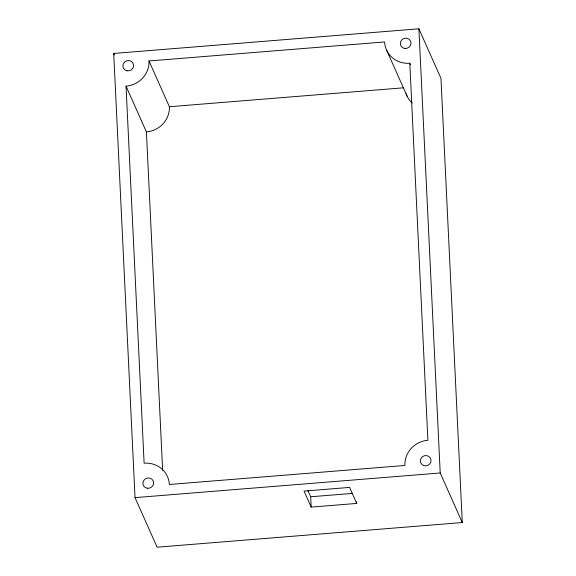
<?xml version="1.0" encoding="UTF-8"?>
<svg xmlns="http://www.w3.org/2000/svg" width="576" height="576" viewBox="0 0 576 576"><rect width="100%" height="100%" fill="white"/><g stroke="black" fill="none" stroke-linecap="round" stroke-linejoin="round"><path stroke-width="0.86" d="M113.717 53.453L418.903 28.8L440.971 78.372L462.283 522.547L157.097 547.2L135.029 497.628L113.717 53.453L114.444 55.073M409.81 63.238L427.896 440.273A24.314 23.119 -24 0 0 404.914 465.466L169.33 484.488A24.314 23.119 -24 0 0 144.122 463.198L126.036 86.155A24.314 23.119 -24 0 0 149.018 60.97L384.595 41.94A24.314 23.119 -24 0 0 409.81 63.238L410.537 64.872M162.641 470.347L146.405 131.911A24.314 23.119 -24 0 0 169.387 106.726L403.178 87.84M135.029 497.628L440.215 472.982L462.283 522.547M307.843 490.37L310.694 496.771L352.634 493.387M356.702 503.424L349.574 487.411L304.063 491.09L311.191 507.103L356.702 503.424L356.616 501.703M386.856 50.688L407.232 96.444M149.018 60.97L169.387 106.726M126.036 86.155L146.405 131.911M418.903 28.8L440.215 472.982M310.694 496.771L311.191 507.103M412.243 103.061A24.314 23.119 -24 0 1 406.08 93.643M423.727 465.602A5.4 5.141 -24 0 0 430.999 459.77A5.4 5.141 -24 0 0 422.366 456.782A5.4 5.141 -24 0 0 423.727 465.602M127.087 70.812A5.4 5.141 -24 0 0 133.337 63.958A5.4 5.141 -24 0 0 124.272 62.366A5.4 5.141 -24 0 0 127.087 70.812M404.971 48.463A5.4 5.141 -24 0 0 410.623 41.148A5.4 5.141 -24 0 0 401.422 40.298A5.4 5.141 -24 0 0 404.971 48.463M147.37 488.268A5.4 5.141 -24 0 0 153.281 481.14A5.4 5.141 -24 0 0 144.122 479.981A5.4 5.141 -24 0 0 147.37 488.268"/></g></svg>
